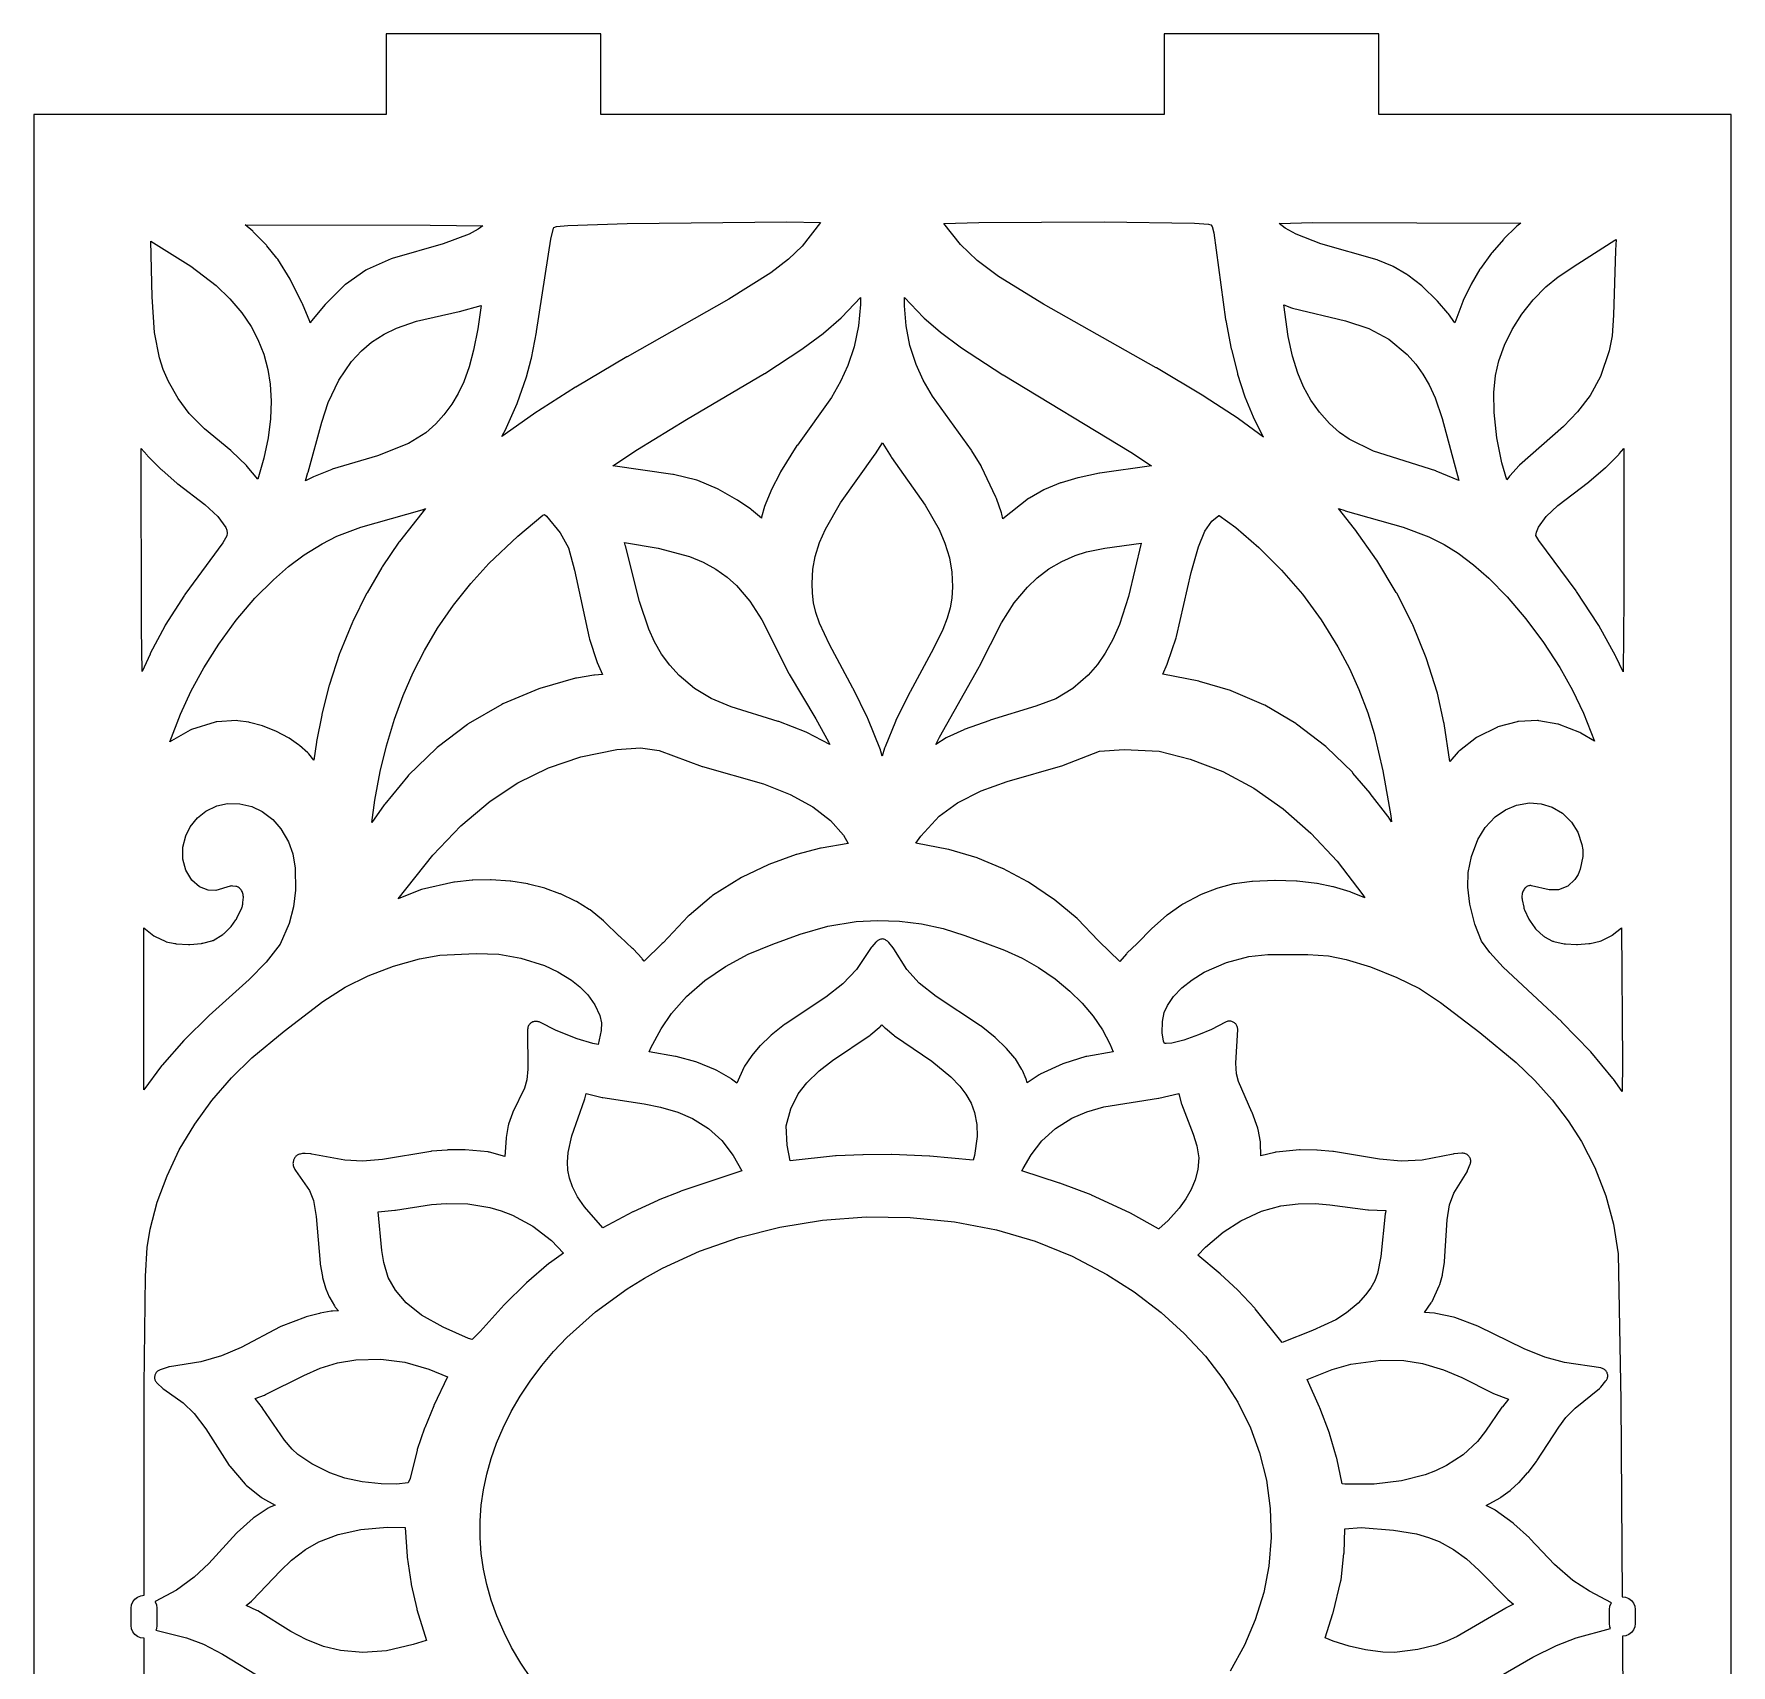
# Model space of a CAD drawing. Header units: millimetres. Extents: x 10 to 410, y 18 to 283.
# Drawn here: x 148 to 211.3, y 86.2 to 147 of the extents above; entities that cross this region are included whole.
import ezdxf

# ---------------------------------------------------------------- set-up
doc = ezdxf.new("R2010")
doc.units = ezdxf.units.MM
doc.layers.add('CUT', color=1, linetype='Continuous')

msp = doc.modelspace()

# ---------------------------------------------------------------- linework, layer by layer
at = {"layer": 'CUT'}
for points in [[(169.134, 144), (169.134, 147), (161.134, 147), (161.134, 144), (148, 144), (148, 24), (161.134, 24), (161.134, 21), (169.134, 21), (169.134, 24), (190.134, 24), (190.134, 21), (198.134, 21), (198.134, 24), (211.2679, 24), (211.2679, 144), (198.134, 144), (198.134, 147), (190.134, 147), (190.134, 144)], [(156.6668, 139.1225), (156.178, 139.625), (156.1553, 139.6462), (155.8738, 139.8853), (162.7702, 139.8759), (164.7355, 139.8412), (164.5625, 139.7157), (164.2195, 139.5306), (163.2582, 139.1691), (161.3504, 138.6248), (161.3185, 138.6132), (160.4226, 138.2175), (160.3996, 138.206), (160.3774, 138.1921), (159.61, 137.6588), (159.5882, 137.642), (159.5675, 137.623), (158.8781, 136.933), (158.8575, 136.9104), (158.3524, 136.3078), (158.3334, 136.2832), (158.299, 136.2345), (158.2959, 136.2456), (158.2832, 136.2804), (158.0166, 136.931), (158.0007, 136.9656), (157.565, 137.8213), (157.5485, 137.8509), (157.0893, 138.6003), (157.059, 138.6431), (156.6874, 139.0993)], [(167.9018, 139.861), (170.1189, 139.9277), (176.0653, 139.9917), (177.3219, 139.9742), (176.633, 139.0858), (176.1328, 138.6065), (175.47, 138.096), (173.91, 137.1136), (170.1111, 134.9644), (170.1067, 134.9618), (168.1977, 133.8349), (168.1893, 133.8296), (166.6304, 132.833), (166.6185, 132.825), (165.4403, 131.9858), (165.6029, 132.2935), (165.6176, 132.324), (166.0097, 133.2214), (166.0226, 133.2541), (166.3505, 134.1835), (166.3619, 134.2196), (166.5393, 134.8744), (166.5481, 134.9125), (166.7353, 135.8801), (166.739, 135.9017), (167.2643, 139.3468), (167.3656, 139.7527), (167.3834, 139.7805), (167.4791, 139.8146)], [(192.873, 134.314), (193.1348, 133.5072), (193.1475, 133.4727), (193.4547, 132.7221), (193.4693, 132.6899), (193.8282, 131.9738), (193.8333, 131.9643), (192.9002, 132.6479), (192.8886, 132.6559), (191.6287, 133.4878), (191.6172, 133.495), (189.8438, 134.5464), (189.8389, 134.5492), (185.6312, 136.9276), (183.9636, 137.9563), (183.159, 138.556), (182.5393, 139.1476), (181.9208, 139.9342), (183.2279, 139.9728), (187.9024, 140), (191.259, 139.9484), (191.7926, 139.9133), (191.8783, 139.8796), (191.9233, 139.8241), (191.9896, 139.5836), (192.4259, 136.3513), (192.4308, 136.3214), (192.6337, 135.2622), (192.6404, 135.2321), (192.8634, 134.3474)], [(199.7703, 137.5822), (199.7426, 137.6063), (199.2198, 138.0106), (199.1871, 138.0326), (198.6689, 138.3293), (198.6405, 138.3436), (198.1039, 138.5697), (198.0755, 138.5796), (195.9734, 139.1767), (195.0502, 139.5321), (194.6477, 139.7574), (194.4202, 139.9345), (195.6782, 139.966), (203.4339, 139.9459), (203.2863, 139.8312), (203.2593, 139.8077), (202.7988, 139.3578), (202.7789, 139.3366), (202.3591, 138.851), (202.3386, 138.825), (201.927, 138.2536), (201.9073, 138.2233), (201.5812, 137.6737), (201.5635, 137.6407), (201.2861, 137.0659), (201.2699, 137.0283), (200.965, 136.2254), (200.7289, 136.5587), (200.7089, 136.5845), (200.3235, 137.0389), (200.3015, 137.0624)], [(155.747, 136.6006), (156.0948, 136.0893), (156.35, 135.6109), (156.5694, 135.0616), (156.7248, 134.4881), (156.8111, 133.9458), (156.8472, 133.3132), (156.8202, 132.6445), (156.7287, 131.9359), (156.5713, 131.1851), (156.3499, 130.3988), (155.9538, 130.8761), (155.9267, 130.9053), (155.3597, 131.4477), (155.3415, 131.4639), (154.3522, 132.2751), (153.7918, 132.8508), (153.3758, 133.4011), (153.0166, 134.0385), (152.8235, 134.4849), (152.678, 134.9225), (152.4971, 135.87), (152.4036, 137.1987), (152.3578, 139.268), (153.8482, 138.3433), (154.7989, 137.6225), (155.3018, 137.1245)], [(206.8342, 135.7419), (206.7295, 135.1783), (206.3946, 134.2233), (206.0175, 133.5195), (205.5475, 132.9066), (205.0168, 132.369), (203.385, 130.9204), (203.3614, 130.8972), (203.0319, 130.5401), (203.0087, 130.5124), (202.9066, 130.3767), (202.7193, 131.0133), (202.5393, 131.9421), (202.4428, 132.881), (202.4304, 133.6268), (202.4831, 134.2657), (202.6052, 134.8141), (202.8162, 135.3965), (203.1075, 135.9815), (203.4699, 136.5504), (203.8931, 137.0848), (204.3673, 137.5684), (204.8176, 137.9383), (205.5507, 138.4343), (206.9393, 139.3057), (206.986, 139.3301), (206.9609, 138.9407), (206.9599, 138.9202), (206.8915, 136.5141)], [(159.8375, 134.782), (160.2074, 135.1786), (160.5879, 135.5016), (161.0564, 135.8087), (161.5149, 136.0351), (162.2644, 136.2884), (163.8551, 136.6503), (163.8651, 136.6529), (164.6764, 136.8751), (164.5508, 135.9995), (164.3908, 135.21), (164.22, 134.5851), (164.0214, 134.0347), (163.8173, 133.5966), (163.5846, 133.2006), (163.2851, 132.796), (162.9772, 132.4599), (162.6072, 132.126), (161.961, 131.7312), (160.8113, 131.268), (159.1226, 130.7725), (159.0991, 130.7642), (158.4208, 130.4879), (158.403, 130.4799), (158.1198, 130.3384), (158.215, 130.6479), (158.2195, 130.6637), (158.7293, 132.5294), (158.9713, 133.2527), (159.3618, 134.0956)], [(176.681, 135.2827), (177.4186, 135.835), (177.434, 135.8473), (178.0976, 136.4142), (178.1236, 136.439), (178.8121, 137.1721), (178.8101, 136.9103), (178.7403, 136.1216), (178.5799, 135.3342), (178.3444, 134.6336), (178.0733, 134.0466), (177.7293, 133.4499), (176.4599, 131.67), (176.446, 131.6492), (175.8362, 130.6714), (175.819, 130.6412), (175.4854, 129.9951), (175.4681, 129.9575), (175.2558, 129.4368), (175.237, 129.3812), (175.1252, 128.9769), (175.1176, 128.9446), (174.7565, 129.2553), (174.7312, 129.275), (174.233, 129.6185), (174.2096, 129.6332), (173.5027, 130.0235), (173.4788, 130.0352), (172.746, 130.3474), (172.7085, 130.36), (171.8416, 130.5727), (171.8185, 130.5772), (169.5771, 130.8924), (170.4984, 131.5056), (172.3261, 132.6269), (175.2349, 134.3351), (175.2465, 134.3422), (176.6661, 135.2724)], [(182.9651, 131.4613), (182.9483, 131.4866), (181.503, 133.4963), (181.155, 134.0941), (180.8858, 134.6787), (180.6571, 135.379), (180.5162, 136.1147), (180.4563, 136.8565), (180.4541, 137.1734), (181.1597, 136.4228), (181.1859, 136.3978), (181.7848, 135.8868), (181.8003, 135.8743), (182.5259, 135.3325), (182.5406, 135.3222), (184.1212, 134.2891), (184.1299, 134.2835), (188.8964, 131.4122), (189.6657, 130.9003), (187.7341, 130.6227), (187.7193, 130.62), (186.9298, 130.4538), (186.9114, 130.4492), (186.2898, 130.2652), (186.2658, 130.2566), (185.672, 130.0117), (185.6433, 129.9979), (185.109, 129.6964), (185.0731, 129.6724), (184.1178, 128.9234), (184.0804, 129.0882), (184.0651, 129.1418), (183.8814, 129.6755), (183.8622, 129.7232), (183.3301, 130.858), (183.3074, 130.9001)], [(198.5045, 135.6244), (199.1911, 135.0514), (199.5186, 134.6816), (199.778, 134.3185), (200.0083, 133.9208), (200.2361, 133.4261), (200.4978, 132.6624), (201.1163, 130.3542), (200.2765, 130.7037), (200.2559, 130.7112), (197.9375, 131.4433), (197.026, 131.8861), (196.6698, 132.1381), (196.2995, 132.4719), (195.9226, 132.8941), (195.6039, 133.3455), (195.3322, 133.8455), (195.1217, 134.3523), (194.9231, 134.9894), (194.7584, 135.7141), (194.5914, 136.9033), (194.8822, 136.7864), (194.9161, 136.7756), (196.8952, 136.3016), (197.7638, 136.017)], [(179.6297, 131.7533), (179.6304, 131.7545), (179.6465, 131.7252), (179.9592, 131.2305), (179.9709, 131.2131), (181.2289, 129.4349), (181.745, 128.5211), (181.9626, 128.0079), (182.1256, 127.4639), (182.2151, 126.933), (182.2417, 126.384), (182.2171, 125.9669), (182.1549, 125.6059), (182.0455, 125.2205), (181.8798, 124.79), (181.5401, 124.0802), (180.6593, 122.4723), (180.6506, 122.4555), (180.129, 121.3995), (180.1149, 121.3679), (179.7293, 120.4152), (179.7131, 120.3686), (179.6248, 120.0675), (179.5738, 120.2558), (179.565, 120.2849), (179.5547, 120.3129), (179.086, 121.4737), (179.0729, 121.5032), (178.5424, 122.5937), (178.5331, 122.6118), (177.6529, 124.2289), (177.2899, 125.026), (177.1525, 125.4266), (177.0649, 125.7929), (177.0186, 126.146), (177.0068, 126.511), (177.0412, 127.0475), (177.1255, 127.5131), (177.2877, 128.0409), (177.5043, 128.5412), (178.0656, 129.5143), (179.3603, 131.3299), (179.3724, 131.3478)], [(152.0044, 124.8342), (152, 131.5474), (152.2191, 131.2895), (152.2382, 131.2689), (152.7472, 130.7593), (152.7638, 130.7438), (153.3439, 130.2393), (153.3587, 130.2272), (154.3751, 129.4488), (154.8498, 129.0109), (155.1482, 128.6029), (155.1899, 128.4919), (155.2055, 128.3853), (155.1862, 128.2853), (155.0422, 128.0277), (153.6272, 126.0964), (153.6127, 126.0751), (152.8959, 124.9504), (152.8786, 124.9205), (152.3381, 123.8976), (152.3276, 123.8765), (152.0286, 123.2316)], [(206.958, 123.8166), (206.3359, 124.9491), (206.3195, 124.9764), (205.5116, 126.2152), (205.4974, 126.2355), (204.0972, 128.1127), (203.9861, 128.3016), (204.0144, 128.425), (204.0885, 128.6107), (204.3755, 129.0079), (204.8163, 129.4163), (205.952, 130.2827), (205.9665, 130.2945), (206.5899, 130.8334), (206.6072, 130.8495), (207.08, 131.3224), (207.1007, 131.345), (207.2677, 131.5443), (207.2669, 125.9516), (207.2425, 123.2135), (206.9707, 123.7914)], [(160.1858, 128.6092), (162.4668, 129.2561), (162.4845, 129.2618), (162.6022, 129.3051), (161.6255, 128.0729), (161.6083, 128.0492), (160.9864, 127.1299), (160.972, 127.1071), (160.4177, 126.1596), (160.4035, 126.1332), (159.8885, 125.096), (159.8747, 125.0654), (159.4091, 123.9287), (159.3968, 123.8954), (159.0091, 122.7115), (158.9987, 122.6752), (158.7366, 121.62), (158.7309, 121.5948), (158.5372, 120.6152), (158.5329, 120.5903), (158.4322, 119.9204), (158.2453, 120.1561), (158.2256, 120.1789), (158.2045, 120.1994), (157.8951, 120.4748), (157.8666, 120.4973), (157.5138, 120.7425), (157.4866, 120.7593), (157.0441, 120.9968), (157.017, 121.0094), (156.548, 121.1948), (156.5208, 121.2038), (156.0417, 121.3307), (156.014, 121.3363), (155.5991, 121.394), (155.5546, 121.3958), (154.8176, 121.3533), (154.789, 121.3499), (154.7608, 121.3428), (153.8741, 121.0624), (153.85, 121.0534), (153.8267, 121.0419), (153.1224, 120.6485), (153.0849, 120.6234), (153.0697, 120.6115), (153.4647, 121.6411), (153.8668, 122.5132), (154.3328, 123.3686), (154.8917, 124.2513), (155.5429, 125.1388), (156.2402, 125.9571), (156.9263, 126.6494), (157.4955, 127.1448), (158.0709, 127.5742), (158.7394, 127.9939), (159.2882, 128.2752)], [(168.1944, 122.9798), (166.8558, 122.5968), (166.8283, 122.5871), (165.4746, 122.0187), (165.444, 122.0033), (164.1924, 121.2733), (164.163, 121.2538), (163.0302, 120.3896), (163.0015, 120.3647), (161.9667, 119.3573), (161.9408, 119.3292), (161.0756, 118.2783), (161.0583, 118.2557), (160.5982, 117.6025), (160.7125, 118.4245), (160.9132, 119.4974), (161.1461, 120.4606), (161.4437, 121.448), (161.7686, 122.3349), (162.1387, 123.1874), (162.5545, 124.0061), (163.0495, 124.8443), (163.6349, 125.6967), (164.2822, 126.5106), (164.958, 127.252), (166.034, 128.2737), (166.9769, 129.0529), (167.0346, 129.0808), (167.1118, 129.022), (167.614, 128.3958), (167.9235, 127.8424), (168.1501, 127.0105), (168.7035, 124.4883), (168.7172, 124.4382), (168.9891, 123.6052), (169.0023, 123.5697), (169.1915, 123.1127), (168.8958, 123.0957), (168.8715, 123.093), (168.2208, 122.9856)], [(205.7636, 121.6749), (206.173, 120.635), (205.6723, 120.9343), (205.6331, 120.9534), (204.8573, 121.2555), (204.8349, 121.263), (204.8121, 121.2682), (204.0995, 121.3942), (204.0741, 121.3971), (204.0485, 121.3973), (203.3388, 121.3626), (203.3138, 121.3601), (203.289, 121.3546), (202.578, 121.1601), (202.555, 121.1527), (202.5325, 121.1426), (201.8246, 120.7895), (201.8019, 120.7768), (201.7801, 120.7617), (201.1387, 120.2731), (201.114, 120.2521), (201.0909, 120.2281), (200.7827, 119.8757), (200.5715, 121.2926), (200.5639, 121.3327), (200.318, 122.4185), (200.307, 122.459), (199.9183, 123.7021), (199.904, 123.7419), (199.4035, 124.9643), (199.388, 124.9983), (198.8052, 126.148), (198.7892, 126.1767), (198.0637, 127.3735), (198.0481, 127.3973), (197.2467, 128.5314), (197.2344, 128.548), (196.6336, 129.3077), (196.8664, 129.2258), (196.8813, 129.2211), (199.047, 128.6122), (199.9991, 128.2532), (200.5688, 127.9666), (201.0974, 127.6346), (201.6652, 127.2051), (202.2321, 126.7081), (202.9196, 126.0143), (203.6221, 125.1959), (204.2815, 124.3117), (204.8837, 123.38), (205.3549, 122.5357)], [(191.4507, 122.8604), (191.4294, 122.8655), (190.0849, 123.1279), (190.2476, 123.5029), (190.262, 123.5404), (190.5798, 124.4791), (190.594, 124.5291), (191.1436, 126.9182), (191.4111, 127.8782), (191.6561, 128.4663), (191.9164, 128.8289), (192.1662, 129.039), (192.1899, 129.0411), (192.8077, 128.5941), (193.6693, 127.8516), (194.5139, 127.0067), (195.2866, 126.106), (195.9845, 125.1539), (196.6054, 124.154), (197.0376, 123.3371), (197.3945, 122.553), (197.7259, 121.6912), (197.9669, 120.9186), (198.2876, 119.5192), (198.5868, 117.8477), (198.6152, 117.6283), (198.4816, 117.8191), (198.4712, 117.8333), (197.8197, 118.6786), (197.8093, 118.6915), (197.1739, 119.4436), (197.1506, 119.4687), (196.1883, 120.4023), (196.1611, 120.4258), (195.0698, 121.2659), (195.0408, 121.2854), (193.8834, 121.9699), (193.8538, 121.985), (192.6354, 122.5113), (192.607, 122.5215)], [(176.1604, 123.1339), (177.149, 121.4678), (177.6192, 120.6116), (177.6671, 120.5086), (176.8171, 120.9528), (176.7908, 120.9647), (175.7645, 121.3611), (175.7488, 121.3666), (173.9877, 121.9122), (173.2515, 122.2184), (172.6222, 122.5903), (172.0482, 123.0811), (171.7009, 123.4661), (171.3977, 123.8803), (171.1332, 124.3386), (170.9224, 124.8015), (170.5722, 125.8384), (170.0504, 127.918), (170.0437, 127.9424), (170.0134, 128.0423), (171.2709, 127.8206), (172.434, 127.5152), (172.9506, 127.3028), (173.4199, 127.0471), (173.8449, 126.7455), (174.1899, 126.436), (174.6878, 125.8549), (175.1393, 125.1513), (176.1463, 123.1596)], [(186.3139, 127.3296), (186.8213, 127.5532), (187.2437, 127.6869), (187.9278, 127.8248), (189.2791, 128.0192), (188.8094, 126.0282), (188.4736, 124.984), (188.2237, 124.4205), (187.936, 123.9075), (187.6486, 123.495), (187.2958, 123.0874), (186.7337, 122.5986), (186.0913, 122.2111), (185.3491, 121.9306), (183.645, 121.4075), (183.6342, 121.4038), (182.6819, 121.0619), (182.6625, 121.0541), (182.034, 120.7674), (182.0024, 120.7504), (181.6167, 120.5075), (181.753, 120.7849), (183.2362, 123.4073), (183.2451, 123.4241), (184.0692, 125.0403), (184.5429, 125.7845), (185.034, 126.3709), (185.3998, 126.7164), (185.8409, 127.051)], [(167.1792, 119.6346), (168.3893, 120.0446), (169.7272, 120.323), (170.6143, 120.3765), (171.3092, 120.2792), (172.9106, 119.69), (172.9276, 119.6845), (175.198, 119.0338), (176.1916, 118.6471), (177.0406, 118.1869), (177.7004, 117.6688), (178.1755, 117.12), (178.3565, 116.8168), (177.3479, 116.6442), (177.3284, 116.64), (176.4335, 116.4072), (176.4119, 116.4006), (175.3976, 116.0323), (175.3755, 116.023), (174.4019, 115.5607), (174.3751, 115.5461), (173.2922, 114.8716), (173.2561, 114.845), (172.4217, 114.1296), (172.3935, 114.1024), (171.4514, 113.114), (171.4252, 113.0911), (170.7439, 112.4222), (170.6766, 112.5122), (170.6562, 112.5367), (170.3465, 112.8709), (170.3193, 112.8969), (169.8365, 113.3421), (169.8151, 113.3651), (169.2586, 113.9102), (169.2359, 113.9305), (168.7315, 114.338), (168.7006, 114.3599), (168.2206, 114.6538), (168.1953, 114.6675), (167.6325, 114.9339), (167.61, 114.9432), (167.0717, 115.1369), (167.0505, 115.1434), (166.434, 115.3031), (166.4129, 115.3076), (165.776, 115.411), (165.7548, 115.4135), (165.0431, 115.462), (165.0226, 115.4627), (164.3605, 115.448), (164.3413, 115.4468), (163.6753, 115.3754), (163.6482, 115.371), (162.4451, 115.0953), (162.4104, 115.0846), (161.5739, 114.7546), (162.8658, 116.3779), (163.9161, 117.4721), (165.013, 118.398), (166.0443, 119.0774)], [(190.2445, 114.146), (190.2171, 114.1244), (189.6707, 113.6399), (189.6466, 113.6161), (189.1479, 113.1114), (189.1236, 113.0902), (188.7451, 112.7249), (188.7247, 112.7033), (188.4839, 112.4205), (187.6964, 113.1748), (187.6684, 113.1986), (186.9118, 113.9877), (186.8853, 114.0125), (186.0343, 114.7253), (186.0091, 114.7443), (185.0809, 115.3671), (185.0569, 115.3816), (184.125, 115.8779), (184.1022, 115.8886), (183.1894, 116.266), (183.1652, 116.2746), (182.1125, 116.5857), (182.0894, 116.5911), (180.8707, 116.8216), (181.0636, 117.0918), (181.7473, 117.836), (182.4308, 118.3336), (183.3161, 118.7822), (184.2855, 119.1309), (186.3627, 119.727), (186.384, 119.7344), (187.7202, 120.2554), (188.6471, 120.316), (189.9449, 120.252), (191.1059, 119.9652), (192.317, 119.4945), (193.4717, 118.8765), (194.5684, 118.1129), (195.6063, 117.2045), (196.5846, 116.1516), (197.5438, 114.8955), (197.6164, 114.7855), (197.0915, 115.0056), (197.0664, 115.0147), (196.4446, 115.1993), (196.4243, 115.2045), (195.8434, 115.3226), (195.8232, 115.3257), (195.0874, 115.4088), (195.0686, 115.4102), (194.2697, 115.4337), (194.2541, 115.4336), (193.4225, 115.401), (193.4012, 115.3991), (192.7509, 115.3121), (192.7232, 115.3067), (192.13, 115.1527), (192.101, 115.1432), (191.5164, 114.9104), (191.4923, 114.8991), (190.8291, 114.552), (190.7989, 114.5336)], [(201.4633, 115.7321), (201.586, 116.3283), (201.8288, 116.9589), (202.0991, 117.4082), (202.47, 117.8067), (202.8551, 118.0737), (203.2737, 118.2486), (203.7563, 118.3302), (204.1893, 118.2997), (204.6038, 118.1691), (204.9829, 117.9398), (205.314, 117.6113), (205.5519, 117.2402), (205.71, 116.7784), (205.7383, 116.5795), (205.7408, 116.3349), (205.6487, 115.8599), (205.5626, 115.6581), (205.4475, 115.4775), (205.1768, 115.2243), (204.8383, 115.0906), (204.4884, 115.091), (203.8291, 115.2382), (203.7997, 115.2429), (203.7702, 115.2436), (203.7408, 115.2406), (203.7116, 115.2337), (203.6832, 115.2229), (203.6555, 115.2088), (203.629, 115.191), (203.604, 115.1698), (203.5804, 115.1453), (203.5588, 115.1182), (203.5391, 115.0883), (203.5217, 115.0558), (203.5066, 115.0213), (203.494, 114.9851), (203.484, 114.9473), (203.4767, 114.9084), (203.4723, 114.8688), (203.4706, 114.8287), (203.4718, 114.7886), (203.4757, 114.7489), (203.4826, 114.7099), (203.5387, 114.4437), (203.5479, 114.407), (203.5596, 114.3714), (203.5736, 114.3374), (203.7339, 113.9885), (203.7535, 113.9507), (203.776, 113.9161), (203.9583, 113.6652), (203.981, 113.6369), (204.0057, 113.6119), (204.2631, 113.3766), (204.288, 113.3561), (204.3142, 113.339), (204.6119, 113.1776), (204.6374, 113.1682), (204.6636, 113.1612), (205.042, 113.0762), (205.0674, 113.0716), (205.0929, 113.069), (205.5001, 113.0451), (205.5238, 113.0447), (205.5474, 113.0458), (205.9708, 113.0844), (206.013, 113.0912), (206.3869, 113.177), (206.4251, 113.1884), (206.7932, 113.3705), (206.8173, 113.3844), (206.8403, 113.4011), (207.1852, 113.6761), (207.2149, 108.6223), (207.2054, 107.5649), (206.8829, 108.0326), (206.8663, 108.0546), (206.0385, 109.0473), (206.023, 109.0643), (204.9646, 110.1533), (204.9544, 110.1632), (202.7714, 112.2096), (202.2791, 112.7481), (201.9611, 113.1763), (201.7123, 113.8118), (201.5343, 114.548), (201.452, 115.1838)], [(153.8269, 117.4377), (154.0919, 117.7704), (154.4092, 118.0244), (154.8174, 118.2168), (155.2113, 118.3015), (155.6699, 118.2973), (156.1253, 118.1888), (156.5114, 118.0059), (156.9055, 117.7061), (157.2076, 117.3583), (157.4883, 116.883), (157.6568, 116.4279), (157.7392, 115.8917), (157.7504, 115.07), (157.6767, 114.4576), (157.5156, 113.8309), (157.182, 113.0645), (156.6513, 112.3891), (156.0229, 111.7432), (154.5354, 110.4032), (154.5255, 110.3938), (153.608, 109.4901), (153.5934, 109.4746), (152.7768, 108.548), (152.7597, 108.5268), (152.1006, 107.6267), (152.1006, 113.6721), (152.4713, 113.3756), (152.494, 113.3591), (152.5176, 113.3454), (152.8895, 113.1673), (152.9113, 113.16), (152.9337, 113.1544), (153.2574, 113.0853), (153.2812, 113.0811), (153.3053, 113.0788), (153.7672, 113.0524), (153.8121, 113.0529), (154.241, 113.0895), (154.2665, 113.0927), (154.2916, 113.0979), (154.6332, 113.1843), (154.6599, 113.1922), (154.6857, 113.2026), (155.0411, 113.4256), (155.0661, 113.4434), (155.0898, 113.4639), (155.3066, 113.6732), (155.3275, 113.6952), (155.347, 113.7198), (155.5261, 113.965), (155.5482, 113.9986), (155.5674, 114.0354), (155.7456, 114.4165), (155.7592, 114.4488), (155.7707, 114.4825), (155.7799, 114.5177), (155.7869, 114.5537), (155.7914, 114.5906), (155.805, 114.7451), (155.8073, 114.7867), (155.8064, 114.8283), (155.8024, 114.8696), (155.7955, 114.9101), (155.7857, 114.9494), (155.773, 114.9872), (155.7576, 115.0232), (155.7396, 115.0569), (155.7194, 115.0881), (155.6969, 115.1164), (155.6724, 115.1414), (155.6462, 115.163), (155.6187, 115.1811), (155.5898, 115.1953), (155.5602, 115.2057), (155.5299, 115.2118), (155.4088, 115.2284), (155.3763, 115.2304), (155.3438, 115.228), (155.3118, 115.2208), (154.7756, 115.0611), (154.4912, 115.0699), (154.1689, 115.1937), (153.8817, 115.4447), (153.6568, 115.8262), (153.5515, 116.2307), (153.5509, 116.6759), (153.657, 117.0999)], [(184.8539, 108.346), (184.8436, 108.3679), (184.8317, 108.3888), (184.5869, 108.7806), (184.5617, 108.8151), (184.2582, 109.1749), (184.2359, 109.1987), (183.8516, 109.5658), (183.8315, 109.5834), (183.3113, 110), (183.2896, 110.0158), (181.6388, 111.1158), (181.004, 111.6119), (180.5369, 112.114), (180.0514, 112.8926), (180.0299, 112.9227), (179.8646, 113.1269), (179.8446, 113.149), (179.8227, 113.1692), (179.7987, 113.1872), (179.7731, 113.2028), (179.746, 113.22), (179.7177, 113.2346), (179.6885, 113.2454), (179.6587, 113.2523), (179.6285, 113.255), (179.5983, 113.2539), (179.5682, 113.2486), (179.5388, 113.2395), (179.5101, 113.2264), (179.4825, 113.2096), (179.4562, 113.194), (179.4315, 113.1769), (179.4087, 113.1575), (179.388, 113.1362), (179.2375, 112.965), (179.2134, 112.9338), (178.6698, 112.123), (178.1593, 111.5824), (177.5237, 111.0816), (175.9996, 110.0771), (175.9762, 110.0602), (175.4829, 109.6641), (175.4629, 109.6466), (175.0878, 109.2879), (175.0669, 109.2657), (174.7584, 108.9048), (174.737, 108.8766), (174.492, 108.5104), (174.4785, 108.4882), (174.467, 108.4649), (174.2067, 107.8736), (174.0059, 108.0277), (173.9748, 108.0486), (173.4528, 108.3567), (173.4323, 108.3678), (173.411, 108.3773), (172.7102, 108.66), (172.675, 108.6718), (171.9396, 108.8718), (171.9115, 108.878), (170.9407, 109.0488), (170.9977, 109.193), (171.3792, 109.9073), (171.7702, 110.4795), (172.3253, 111.1074), (173.0065, 111.704), (173.777, 112.2311), (174.6266, 112.6852), (175.5441, 113.0624), (176.5695, 113.4384), (177.5912, 113.7301), (178.6485, 113.9007), (179.4534, 113.9458), (180.2676, 113.9186), (181.0845, 113.8173), (181.8992, 113.6399), (182.7075, 113.3848), (183.4507, 113.1126), (184.1839, 112.8384), (184.839, 112.5342), (185.4532, 112.1877), (186.0658, 111.7706), (186.6221, 111.3133), (187.0831, 110.8572), (187.4881, 110.3737), (187.8331, 109.8671), (188.1149, 109.3405), (188.2313, 109.0495), (187.2506, 108.8777), (187.2122, 108.8685), (186.3958, 108.6171), (186.3559, 108.6017), (185.5172, 108.2118), (185.4951, 108.2005), (185.474, 108.1874), (185.0286, 107.886), (185.0003, 107.9894), (184.9879, 108.0252)], [(176.0813, 105.5671), (176.0462, 106.2831), (176.2116, 106.9188), (176.4937, 107.479), (176.8132, 107.8961), (177.2778, 108.3441), (177.7747, 108.7242), (179.1757, 109.6695), (179.2012, 109.6888), (179.5158, 109.9525), (179.5324, 109.9675), (179.548, 109.9837), (179.6132, 110.0572), (179.7106, 109.9536), (179.7399, 109.9261), (180.0595, 109.6649), (180.0806, 109.6492), (181.475, 108.6956), (182.1819, 108.1156), (182.5111, 107.772), (182.743, 107.4678), (182.9372, 107.1274), (183.0687, 106.7823), (183.1554, 106.3387), (183.1669, 105.8941), (183.0698, 105.1763), (183.0198, 105.011), (181.4026, 105.1585), (181.3866, 105.1595), (179.9778, 105.2161), (179.964, 105.2163), (178.9084, 105.2128), (178.8963, 105.2126), (177.9068, 105.1714), (177.8856, 105.1698), (176.1972, 104.9861)], [(172.5539, 106.5585), (173.147, 106.1933), (173.645, 105.74), (174.0728, 105.1806), (174.3916, 104.6105), (172.1184, 103.8521), (172.1, 103.8453), (171.2731, 103.5107), (171.2604, 103.5053), (170.3435, 103.086), (170.3274, 103.0782), (169.2056, 102.4851), (168.5187, 103.2638), (168.2632, 103.6445), (168.0761, 104.0152), (167.9652, 104.3422), (167.9092, 104.6337), (167.8915, 104.9346), (167.9168, 105.2905), (168.0565, 105.9147), (168.526, 107.2621), (168.5346, 107.2916), (168.5807, 107.4885), (169.1808, 107.3442), (169.2068, 107.3392), (170.7436, 107.1035), (171.3548, 106.9801), (171.9998, 106.7918)], [(184.8725, 104.7023), (185.1723, 105.2096), (185.5681, 105.7293), (186.078, 106.192), (186.6897, 106.5686), (187.2529, 106.807), (187.8891, 106.9914), (189.9182, 107.3209), (189.9401, 107.3252), (190.6794, 107.4996), (190.6814, 107.4847), (190.6891, 107.4466), (190.7742, 107.1352), (190.7835, 107.107), (191.2204, 105.9721), (191.357, 105.541), (191.4272, 105.0955), (191.3888, 104.6599), (191.2871, 104.2756), (191.1406, 103.9108), (190.9455, 103.5612), (190.6952, 103.2163), (190.2844, 102.7643), (189.9341, 102.4442), (189.9272, 102.4415), (188.8822, 103.0331), (188.8587, 103.045), (187.4309, 103.7013), (187.4104, 103.7097), (186.2429, 104.1493), (186.2288, 104.1542), (184.8323, 104.6056)], [(161.0379, 101.1957), (160.9687, 101.6356), (160.8385, 103.0866), (161.4568, 103.145), (161.4742, 103.1472), (162.8215, 103.3497), (163.3729, 103.3976), (164.174, 103.3804), (164.9906, 103.2457), (165.4215, 103.1204), (165.8367, 102.9592), (166.5944, 102.5476), (167.2884, 102.0076), (167.7359, 101.541), (167.2185, 101.1713), (167.1953, 101.1529), (166.3644, 100.4286), (166.3508, 100.4159), (165.5448, 99.6215), (165.5328, 99.6088), (164.6328, 98.6138), (164.3404, 98.3247), (164.1983, 98.3647), (163.2566, 98.7813), (162.4476, 99.2255), (161.8765, 99.685), (161.4731, 100.1566), (161.2104, 100.6381)], [(195.1288, 103.3848), (195.7624, 103.3925), (196.3102, 103.3485), (197.7234, 103.1563), (197.7547, 103.1536), (198.4003, 103.1305), (198.3809, 103.0458), (198.3751, 103.0105), (198.211, 101.4128), (198.0878, 100.7818), (197.984, 100.5082), (197.8375, 100.25), (197.64, 99.981), (197.3668, 99.6802), (196.9373, 99.3102), (196.531, 99.057), (195.6696, 98.6613), (194.5391, 98.2048), (193.5327, 99.4665), (193.5158, 99.4859), (192.8779, 100.1594), (192.8638, 100.1732), (192.2296, 100.7613), (192.2195, 100.7702), (191.3947, 101.4702), (191.6789, 101.7619), (192.3338, 102.3282), (192.9934, 102.7507), (193.7678, 103.1025), (194.4798, 103.3007)], [(160.2375, 93.0201), (159.5929, 93.1515), (159.0358, 93.3456), (158.3641, 93.6807), (157.8433, 94.0305), (157.6212, 94.2349), (157.3421, 94.5708), (156.5247, 95.7576), (156.5152, 95.7706), (156.2467, 96.1189), (156.5987, 96.2517), (156.6281, 96.2646), (158.0671, 96.9843), (158.672, 97.2484), (159.3133, 97.4516), (159.996, 97.5665), (160.9292, 97.5883), (161.8224, 97.473), (162.7275, 97.2192), (163.4213, 96.9279), (162.913, 95.8609), (162.9068, 95.8469), (162.5691, 95.0325), (162.5623, 95.0144), (162.2907, 94.215), (162.2838, 94.1912), (162.0225, 93.1388), (161.9565, 92.9778), (161.9415, 92.9725), (161.524, 92.9293), (160.9429, 92.9429)], [(197.0906, 97.3999), (198.2114, 97.5522), (199.0728, 97.5441), (199.7688, 97.4299), (200.5531, 97.1881), (201.2284, 96.8993), (202.3887, 96.3201), (202.4162, 96.3081), (202.9708, 96.0947), (202.7413, 95.8151), (202.725, 95.7933), (202.1162, 94.8975), (201.8132, 94.5195), (201.2817, 94.0244), (200.6593, 93.6172), (200.2488, 93.4188), (199.8588, 93.2703), (198.9837, 93.0455), (197.9629, 92.9295), (196.8646, 92.9239), (196.7654, 92.9373), (196.5675, 93.9029), (196.5616, 93.9268), (196.3017, 94.8103), (196.2946, 94.8317), (195.9361, 95.776), (195.9293, 95.7927), (195.4608, 96.8313), (196.3968, 97.1989)], [(156.3154, 88.2171), (155.9141, 88.4014), (156.1135, 88.5666), (156.1406, 88.5919), (157.1886, 89.6995), (157.6002, 90.0898), (158.125, 90.4943), (158.6147, 90.7759), (159.3413, 91.0533), (160.1879, 91.2378), (161.1661, 91.3246), (161.8447, 91.309), (161.9149, 90.2338), (161.9172, 90.2116), (162.0605, 89.2092), (162.0649, 89.1852), (162.2734, 88.2755), (162.2788, 88.2551), (162.6321, 87.1007), (162.6169, 87.0941), (162.141, 86.944), (161.1462, 86.7137), (160.2598, 86.6502), (159.4337, 86.7207), (158.7912, 86.8796), (158.1442, 87.1375), (157.5816, 87.4378), (156.349, 88.1991)], [(199.5461, 91.0699), (199.9831, 90.9415), (200.3861, 90.7852), (200.9262, 90.4948), (201.4076, 90.1403), (201.8709, 89.716), (202.9189, 88.6464), (202.9405, 88.6264), (203.1523, 88.4484), (202.8875, 88.314), (202.8718, 88.3054), (201.0553, 87.2479), (200.6736, 87.0693), (200.2666, 86.9198), (199.5903, 86.7591), (198.727, 86.6527), (198.2897, 86.6624), (197.6369, 86.756), (197.0293, 86.8916), (196.4398, 87.0694), (196.1336, 87.2015), (196.4281, 88.1027), (196.4343, 88.1247), (196.7261, 89.3267), (196.7326, 89.3642), (196.8377, 90.3382), (196.8394, 90.3606), (196.867, 91.2645), (197.474, 91.3068), (198.6897, 91.2167)]]:
    msp.add_lwpolyline(points, close=True, dxfattribs=at)
for points in [[(152.1254, 80.1768), (152.1038, 87.18), (152.1023, 87.1798), (151.9781, 87.1963), (151.8624, 87.2444), (151.7631, 87.3209), (151.687, 87.4204), (151.6392, 87.5362), (151.623, 87.6605), (151.6239, 88.3035), (151.6404, 88.4277), (151.6885, 88.5434), (151.765, 88.6427), (151.8645, 88.7188), (151.9803, 88.7666), (152.1045, 88.7828), (152.1149, 96.6069), (152.1621, 100.6883), (152.2166, 101.7552), (152.3313, 102.4299), (152.5985, 103.4426), (152.9614, 104.4296), (153.418, 105.3871), (153.9938, 106.3532), (154.6354, 107.2376), (155.3641, 108.0798), (156.1225, 108.8219), (157.325, 109.8236), (158.773, 110.9296), (159.5985, 111.4593), (160.4547, 111.8749), (161.3992, 112.2362), (162.3704, 112.5147), (163.1258, 112.6484), (164.4806, 112.7132), (165.327, 112.6947), (166.1535, 112.5351), (167.0394, 112.2637), (167.526, 112.0334), (168.0428, 111.7187), (168.356, 111.4738), (168.6533, 111.1691), (168.9124, 110.7995), (169.0948, 110.3996), (169.1609, 110.13), (169.1421, 109.8386), (169.0298, 109.3256), (168.8372, 109.354), (168.2565, 109.529), (167.4631, 109.8413), (166.8563, 110.1493), (166.8289, 110.1615), (166.8004, 110.1711), (166.7711, 110.178), (166.7412, 110.1821), (166.7112, 110.1832), (166.6811, 110.1815), (166.6514, 110.177), (166.6222, 110.1697), (166.5939, 110.1597), (166.5668, 110.147), (166.541, 110.1318), (166.5169, 110.1142), (166.4946, 110.0945), (166.4745, 110.0726), (166.4566, 110.0491), (166.4412, 110.0239), (166.4284, 109.9973), (166.4183, 109.9697), (166.411, 109.9412), (166.4067, 109.9123), (166.4052, 109.883), (166.4061, 108.4052), (166.3758, 107.9975), (166.2862, 107.6904), (165.855, 106.7916), (165.8427, 106.762), (165.6958, 106.3453), (165.6884, 106.3212), (165.6831, 106.2967), (165.6086, 105.8569), (165.6052, 105.8287), (165.5571, 105.1498), (164.9848, 105.3037), (164.959, 105.3095), (164.9327, 105.3131), (164.0732, 105.3948), (164.0384, 105.3962), (163.43, 105.387), (163.409, 105.386), (162.8241, 105.3383), (162.7985, 105.3352), (160.992, 105.0386), (160.2468, 104.9737), (159.5942, 105.0026), (158.3547, 105.2348), (158.3268, 105.2387), (158.1088, 105.2597), (158.0768, 105.2612), (158.0447, 105.2594), (158.013, 105.2544), (157.9231, 105.2354), (157.8942, 105.2279), (157.8663, 105.2177), (157.8395, 105.205), (157.814, 105.1896), (157.7904, 105.1722), (157.7684, 105.1525), (157.7485, 105.1307), (157.7309, 105.1073), (157.7157, 105.0823), (157.7031, 105.056), (157.6804, 105.0022), (157.6705, 104.9751), (157.6633, 104.9471), (157.6589, 104.9186), (157.6574, 104.8898), (157.6586, 104.8609), (157.6628, 104.8324), (157.6697, 104.8043), (157.6793, 104.7771), (157.7168, 104.6859), (157.7311, 104.6559), (157.7487, 104.6276), (158.2742, 103.8809), (158.4169, 103.5093), (158.5167, 102.913), (158.6655, 101.1614), (158.6691, 101.1346), (158.7528, 100.6671), (158.7592, 100.639), (158.8706, 100.2447), (158.8823, 100.2113), (159.0084, 99.9096), (159.0266, 99.8731), (159.2033, 99.5741), (159.2178, 99.5516), (159.2345, 99.5306), (159.356, 99.3899), (159.127, 99.3798), (159.0859, 99.3754), (158.6663, 99.3017), (158.6399, 99.2959), (158.1514, 99.1661), (158.1186, 99.1554), (157.2089, 98.8029), (157.1762, 98.7881), (155.7274, 98.0255), (154.991, 97.7107), (154.2262, 97.4854), (153.0543, 97.3026), (153.0294, 97.2977), (153.005, 97.2908), (152.7065, 97.1934), (152.6784, 97.1827), (152.6516, 97.1694), (152.6261, 97.1536), (152.6024, 97.1355), (152.5806, 97.1153), (152.561, 97.093), (152.5437, 97.069), (152.529, 97.0434), (152.5167, 97.0167), (152.5073, 96.9888), (152.5006, 96.9602), (152.497, 96.931), (152.4962, 96.9018), (152.4984, 96.8725), (152.5035, 96.8436), (152.5116, 96.8153), (152.5224, 96.7879), (152.5358, 96.7617), (152.5519, 96.7368), (152.5703, 96.7137), (152.591, 96.6923), (152.8034, 96.4941), (152.8377, 96.4663), (153.5613, 95.9635), (153.9677, 95.5628), (154.4055, 94.9844), (155.2821, 93.6275), (155.3055, 93.5961), (155.8696, 92.9315), (155.8893, 92.9104), (155.911, 92.8912), (156.4812, 92.4328), (156.503, 92.4169), (156.526, 92.4029), (156.9877, 92.1494), (156.7746, 92.052), (156.7542, 92.0417), (156.7346, 92.03), (156.2081, 91.6881), (156.189, 91.6747), (156.1712, 91.6599), (155.5743, 91.1288), (155.5516, 91.1064), (154.5219, 89.9753), (153.9745, 89.4558), (153.3106, 88.9751), (152.5143, 88.5495), (152.5199, 88.5422), (152.5677, 88.4264), (152.5839, 88.3021), (152.583, 87.6591), (152.5665, 87.5349), (152.5458, 87.4852), (153.6916, 87.2015), (154.3216, 86.9559), (155.0344, 86.5839), (156.5864, 85.6412)], [(202.4643, 85.6531), (203.8768, 86.4788), (204.7543, 86.9167), (205.4909, 87.2001), (206.779, 87.5482), (206.7542, 87.6071), (206.737, 87.7312), (206.7336, 88.2489), (206.7491, 88.3733), (206.7963, 88.4894), (206.8088, 88.5059), (205.9899, 88.932), (205.3696, 89.3404), (204.6804, 89.9292), (203.7724, 90.9047), (203.7549, 90.9219), (203.1752, 91.4515), (203.1481, 91.4736), (202.4759, 91.9599), (202.4564, 91.973), (202.4359, 91.9846), (202.1445, 92.1342), (202.656, 92.416), (202.6911, 92.4385), (203.0319, 92.6914), (203.0557, 92.7109), (203.3465, 92.976), (203.3661, 92.9956), (203.6849, 93.3441), (203.7008, 93.363), (204.016, 93.7704), (204.0309, 93.7913), (204.8476, 95.057), (205.1138, 95.416), (205.4571, 95.7581), (206.3655, 96.498), (206.3877, 96.518), (206.4077, 96.5398), (206.6021, 96.7746), (206.6202, 96.7989), (206.6357, 96.8247), (206.6485, 96.8519), (206.6585, 96.8802), (206.6655, 96.9094), (206.6694, 96.9389), (206.6704, 96.9688), (206.6682, 96.9988), (206.663, 97.0282), (206.6549, 97.0571), (206.6438, 97.0849), (206.6299, 97.1116), (206.6134, 97.1368), (206.5943, 97.1604), (206.573, 97.1818), (206.5496, 97.2012), (206.5243, 97.2181), (206.4974, 97.2326), (206.4691, 97.2444), (206.4398, 97.2534), (206.4097, 97.2594), (205.0615, 97.4647), (204.33, 97.6571), (203.5612, 97.9702), (201.8582, 98.8063), (201.8288, 98.8189), (200.9661, 99.1378), (200.9246, 99.15), (200.2591, 99.2961), (200.2157, 99.3025), (199.8359, 99.3319), (200.0913, 99.6873), (200.1066, 99.7107), (200.1195, 99.7354), (200.3911, 100.3189), (200.4008, 100.342), (200.4084, 100.3659), (200.5048, 100.7208), (200.5113, 100.7506), (200.5854, 101.2061), (200.5887, 101.2358), (200.6807, 102.7881), (200.7696, 103.3476), (200.9324, 103.7808), (201.425, 104.5779), (201.4373, 104.5997), (201.4477, 104.6226), (201.5421, 104.8559), (201.5517, 104.8836), (201.5585, 104.912), (201.5625, 104.9408), (201.5635, 104.9699), (201.5616, 104.999), (201.5569, 105.0278), (201.5493, 105.056), (201.5389, 105.0833), (201.5259, 105.1095), (201.5103, 105.1345), (201.4923, 105.1577), (201.472, 105.1791), (201.4498, 105.1987), (201.4257, 105.2159), (201.3999, 105.2308), (201.3728, 105.2432), (201.3446, 105.253), (201.3155, 105.2602), (201.2859, 105.2645), (201.256, 105.266), (201.2261, 105.2647), (200.9382, 105.2382), (200.9072, 105.2338), (199.7558, 105.0113), (198.9652, 104.9711), (198.1639, 105.0404), (196.4476, 105.3325), (196.4203, 105.3359), (195.8421, 105.3832), (195.8208, 105.3842), (195.2101, 105.3928), (195.1756, 105.3914), (194.3045, 105.3085), (194.2796, 105.3052), (194.2552, 105.2998), (193.7436, 105.1675), (193.7263, 105.6512), (193.7216, 105.6942), (193.6361, 106.1534), (193.6309, 106.1762), (193.6239, 106.1984), (193.416, 106.7803), (193.4084, 106.7993), (192.9103, 107.937), (192.8258, 108.2289), (192.8071, 108.6293), (192.8764, 109.8744), (192.8766, 109.9032), (192.8739, 109.9319), (192.8685, 109.9602), (192.8602, 109.988), (192.8492, 110.0147), (192.8357, 110.0404), (192.8197, 110.0646), (192.8014, 110.0872), (192.7809, 110.1081), (192.7585, 110.127), (192.7343, 110.1436), (192.7086, 110.1579), (192.6816, 110.1697), (192.6535, 110.1791), (192.6247, 110.1857), (192.5954, 110.1896), (192.5658, 110.1906), (192.5362, 110.189), (192.5069, 110.1846), (192.4782, 110.1776), (192.4503, 110.1678), (192.4235, 110.1555), (191.8965, 109.8826), (191.4187, 109.6788), (190.8683, 109.4859), (190.4238, 109.3711), (190.211, 109.3526), (190.1448, 109.3629), (190.1154, 109.4401), (190.0644, 109.7613), (190.074, 110.1824), (190.1387, 110.5156), (190.2531, 110.7757), (190.4831, 111.1073), (190.7955, 111.4311), (191.1818, 111.737), (191.628, 112.0128), (192.4597, 112.3813), (193.2957, 112.6069), (193.9998, 112.6715), (195.4843, 112.6752), (196.2579, 112.6234), (196.9162, 112.489), (197.8247, 112.2118), (198.8121, 111.8207), (199.6511, 111.4077), (200.438, 110.8853), (201.9063, 109.7718), (203.251, 108.6483), (203.9538, 107.9723), (204.5973, 107.2528), (205.1952, 106.4685), (205.6866, 105.6997), (206.1857, 104.7315), (206.5945, 103.6778), (206.8798, 102.6248), (207.0613, 101.5166), (207.1631, 96.0486), (207.2105, 88.7321), (207.3348, 88.7166), (207.4509, 88.6694), (207.5508, 88.5937), (207.6277, 88.4948), (207.6764, 88.3794), (207.6936, 88.2553), (207.697, 87.7376), (207.6815, 87.6132), (207.6343, 87.4971), (207.5586, 87.3972), (207.4597, 87.3203), (207.3443, 87.2716), (207.2202, 87.2544), (207.2201, 87.2544), (207.2368, 84.6634)], [(166.5379, 85.6843), (166.1488, 86.2573), (165.8044, 86.839), (165.5237, 87.3914), (165.2545, 88.0168), (165.0477, 88.598), (164.882, 89.1805), (164.7573, 89.7636), (164.6735, 90.3467), (164.6306, 90.9295), (164.6299, 91.558), (164.6716, 92.1399), (164.7542, 92.7214), (164.8777, 93.3018), (165.0421, 93.8809), (165.2478, 94.4582), (165.4947, 95.0337), (165.796, 95.6321), (166.1323, 96.2121), (166.5023, 96.7723), (166.9355, 97.3513), (167.3718, 97.8692), (167.8707, 98.3984), (168.9364, 99.3568), (170.1163, 100.2141), (170.7631, 100.6129), (171.4363, 100.9825), (172.8159, 101.6156), (174.2739, 102.128), (175.8026, 102.5154), (177.3912, 102.7714), (179.0288, 102.8904), (180.6668, 102.8687), (182.3171, 102.7068), (183.8882, 102.4057), (185.3289, 101.9839), (186.6994, 101.4322), (188.0028, 100.7498), (189.0132, 100.0983), (190.0184, 99.3278), (190.88, 98.5507), (191.6725, 97.7017), (192.3258, 96.8573), (192.8777, 95.9812), (193.3469, 95.0309), (193.6917, 94.0913), (193.9447, 93.0745), (194.0868, 92.0238), (194.1177, 90.9392), (194.037, 89.8705), (193.8471, 88.8855), (193.5316, 87.8684), (193.1237, 86.9185), (192.5911, 85.9558)]]:
    msp.add_lwpolyline(points, dxfattribs=at)

doc.saveas('drawing.dxf')
